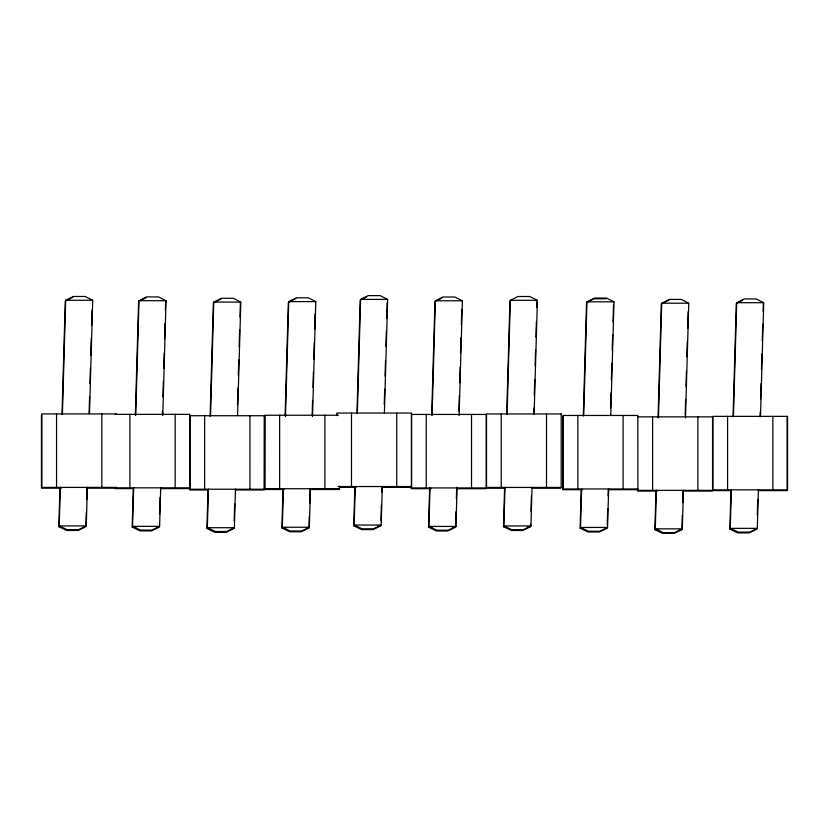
<?xml version="1.0" encoding="UTF-8"?>
<svg xmlns="http://www.w3.org/2000/svg" width="829" height="829" viewBox="0 0 829 829"><rect width="100%" height="100%" fill="white"/><g stroke="black" fill="none" stroke-linecap="round" stroke-linejoin="round"><path stroke-width="1.24" d="M86.268 512.488L85.864 526.674L78.144 530.456L66.766 530.456L58.818 526.674L59.926 487.991M62.02 414.5L65.263 301.041L72.838 297.248M87.377 487.224L86.278 525.907L78.548 529.69L67.18 529.69L59.232 525.907L60.341 487.224M62.434 413.733L65.678 300.274L73.253 296.481L85.138 296.481L92.713 300.274L89.48 413.733M86.641 499.597L86.972 487.991M89.107 413.205L89.584 396.449M89.946 383.558L90.392 368.086M90.755 355.185L91.231 338.429M91.605 325.538L92.05 310.056M156.629 527.099L159.199 527.099L151.479 530.881L140.101 530.881L132.153 527.099L133.262 488.416M135.355 414.925L138.598 301.466L146.173 297.673M160.712 487.649L159.614 526.332L151.883 530.114L140.515 530.114L132.567 526.332L133.676 487.649M135.738 415.453L139.013 300.699L146.578 296.906L158.474 296.906L166.049 300.699L162.774 415.453M159.572 514.208L160.049 497.441M162.401 414.925L162.515 411.06M162.919 396.873L163.354 381.402M163.727 368.511L164.163 353.04M164.567 338.854L165.012 323.383M165.385 310.492L165.634 301.466M233.965 528.487L226.234 532.27L214.866 532.27L206.918 528.487L208.027 489.804M210.12 416.313L213.354 302.854L220.928 299.062M235.477 489.037L234.379 527.721L226.649 531.503L215.281 531.503L207.333 527.721L208.442 489.037M210.535 415.547L213.768 302.088L221.343 298.295L233.239 298.295L240.814 302.088L237.581 415.547M234.182 520.747L234.659 503.991M237.498 404.707L237.975 387.951M238.337 375.05L238.783 359.579M239.146 346.688L239.633 329.921M239.995 317.03L240.4 302.854M309.269 516.394L308.948 528L301.217 531.772L289.849 531.772L281.901 528L283 489.317M285.103 415.826L288.337 302.357L295.912 298.575M310.46 488.55L309.352 527.234L301.632 531.016L290.264 531.016L282.316 527.234L283.414 488.55M285.477 416.345L288.751 301.601L296.326 297.808L308.222 297.808L315.797 301.601L312.523 416.345M309.642 503.504L310.046 489.317M312.139 415.826L312.585 400.355M312.958 387.454L313.393 371.983M313.766 359.092L314.243 342.336M314.606 329.434L315.051 313.963M378.211 525.804L380.791 525.804L373.06 529.586L361.693 529.586L353.745 525.804L354.853 487.12M356.947 413.63L360.19 300.171L366.677 296.927M382.304 486.364L381.205 525.037L373.475 528.819L362.107 528.819L354.159 525.037L355.268 486.364M357.361 412.863L360.594 299.404L368.169 295.621L380.065 295.621L387.64 299.404L384.407 412.863M380.936 520.643L381.381 505.172M381.744 492.281L381.889 487.12M384.252 404.604L384.687 389.133M385.06 376.242L385.495 360.77M385.899 346.584L386.345 331.113M386.718 318.222L387.153 302.751M455.991 511.721L455.556 527.192L447.826 530.974L436.458 530.974L428.51 527.192L429.65 487.224M431.712 415.018L434.945 301.559L441.442 298.305M457.069 487.753L455.971 526.425L448.24 530.208L436.873 530.208L428.925 526.425L430.023 487.753M432.085 415.547L435.36 300.792L442.935 297.01L454.831 297.01L462.406 300.792L459.131 415.547M456.364 498.83L456.696 487.224M458.862 411.153L459.307 395.682M459.67 382.791L460.116 367.309M460.52 353.133L460.965 337.662M461.328 324.761L461.774 309.29M530.612 524.125L530.529 526.705L522.809 530.487L511.441 530.487L503.493 526.705L504.592 488.022M506.695 414.531L509.928 301.072L512.094 299.984M532.052 487.255L530.943 525.938L523.223 529.721L511.856 529.721L503.908 525.938L505.006 487.255M507.099 413.764L510.343 300.305L517.918 296.513L529.814 296.513L537.389 300.305L534.145 413.764M530.974 511.234L531.42 495.763M533.731 414.531L533.917 408.086M534.29 395.195L534.726 379.713M535.13 365.537L535.575 350.066M535.938 337.165L536.384 321.693M536.788 307.518L536.974 301.072M604.569 528.218L607.149 528.218L599.419 531.99L588.051 531.99L580.103 528.218L581.202 489.535M583.305 416.044L586.538 302.575L593.036 299.331M608.662 488.768L607.564 527.451L599.833 531.234L588.466 531.234L580.518 527.451L581.616 488.768M583.72 415.277L586.953 301.818L594.528 298.025L606.424 298.025L613.999 301.818L610.755 415.277M607.253 524.342L607.698 508.871M608.061 495.98L608.248 489.535M610.569 408.303L611.004 392.832M611.377 379.941L611.854 363.175M612.227 350.284L612.662 334.812M613.035 321.921L613.512 305.155M682.319 515.42L681.915 529.607L674.184 533.379L662.817 533.379L654.869 529.607L655.967 490.923M658.071 417.433L661.304 303.963L668.879 300.181M683.428 490.157L682.319 528.84L674.599 532.622L663.231 532.622L655.283 528.84L656.381 490.157M658.444 417.951L661.718 303.207L669.293 299.414L681.189 299.414L688.764 303.207L685.49 417.951M682.681 502.529L683.013 490.923M685.179 414.852L685.624 399.381M685.997 386.49L686.433 371.009M686.837 356.833L687.282 341.361M687.645 328.46L688.132 311.704M754.317 529.109L756.887 529.109L749.167 532.892L737.789 532.892L729.841 529.109L730.95 490.436M733.043 416.946L736.287 303.476L742.774 300.233M758.411 489.67L757.302 528.353L749.571 532.125L738.204 532.125L730.256 528.353L731.365 489.67M733.458 416.179L736.701 302.709L744.276 298.927L756.162 298.927L763.737 302.709L760.504 416.179M757.291 514.933L757.737 499.462M760.089 416.946L760.234 411.785M760.607 398.894L761.043 383.412M761.447 369.237L761.892 353.765M762.265 340.864L762.742 324.108M763.105 311.217L763.322 303.476M594.113 298.792L606.009 298.792M360.594 299.404L387.64 299.404M65.678 300.274L92.713 300.274M510.343 300.305L537.389 300.305M139.013 300.699L166.049 300.699M435.36 300.792L462.406 300.792M288.751 301.601L315.797 301.601M586.953 301.818L613.999 301.818M213.768 302.088L240.814 302.088M736.701 302.709L763.737 302.709M661.718 303.207L688.764 303.207M116.526 413.92L41.864 413.92L41.864 487.411L116.526 487.411M115.2 414.345L189.862 414.345L189.862 487.835L115.2 487.835M338.377 415.246L264.938 415.246L264.938 488.737L339.6 488.737L339.6 486.157M637.905 416.852L712.567 416.852L712.567 490.343L637.905 490.343L637.812 415.464L563.14 415.464L563.14 488.955L637.812 488.955M338.014 486.54L411.453 486.54L411.453 413.049L336.792 413.049L336.792 415.63M340.045 487.307L356.242 487.307M382.117 487.307L411.039 487.307M61.325 488.167L41.45 488.167L41.45 414.687M87.19 488.167L116.112 488.167M486.115 488.198L504.695 488.198M531.855 488.198L560.777 488.198M114.785 488.602L133.365 488.602M160.525 488.602L189.447 488.602M431.007 488.695L411.143 488.695L411.143 486.115M456.883 488.695L485.804 488.695M264.627 489.224L189.965 489.224L189.965 415.733L264.627 415.733L264.524 489.493L284.399 489.493M310.264 489.493L339.196 489.493M582.6 489.711L562.736 489.711L562.736 416.231M608.465 489.711L637.397 489.711M208.131 489.98L189.551 489.98L189.551 487.411M235.291 489.98L264.213 489.98L264.213 416.5M712.474 490.613L731.054 490.613M758.214 490.613L787.135 490.613L787.135 417.122M657.366 491.1L637.491 491.1L637.491 488.519M683.231 491.1L712.152 491.1M354.159 525.037L381.205 525.037M59.232 525.907L86.278 525.907M353.745 525.804L356.325 525.804M503.908 525.938L530.943 525.938M132.567 526.332L159.614 526.332M428.925 526.425L455.971 526.425M58.818 526.674L61.398 526.674M503.493 526.705L506.063 526.705M527.959 526.705L530.529 526.705M132.153 527.099L136.018 527.099M282.316 527.234L309.352 527.234M428.51 527.192L432.375 527.192M452.976 527.192L455.556 527.192M580.518 527.451L607.564 527.451M207.333 527.721L234.379 527.721M281.901 528L285.767 528M306.367 528L308.948 528M580.103 528.218L582.683 528.218M730.256 528.353L757.302 528.353M206.918 528.487L209.499 528.487M655.283 528.84L682.319 528.84M729.841 529.109L732.421 529.109M654.869 529.607L658.734 529.607M679.334 529.607L681.915 529.607M772.856 416.365L772.856 489.846M727.582 416.365L727.582 489.846M697.873 416.852L697.873 490.343M652.61 416.852L652.61 490.343M623.107 415.464L623.107 488.955M577.844 415.464L577.844 488.955M546.498 413.951L546.498 487.442M501.234 413.951L501.234 487.442M471.514 414.438L471.514 487.929M426.251 414.438L426.251 487.929M396.749 413.049L396.749 486.54M351.486 413.049L351.486 486.54M324.906 415.246L324.906 488.737M279.642 415.246L279.642 488.737M249.923 415.733L249.923 489.224M204.659 415.733L204.659 489.224M175.168 414.345L175.168 487.835M129.894 414.345L129.894 487.835M101.832 413.92L101.832 487.411M56.559 413.92L56.559 487.411M561.192 413.951L486.53 413.951L486.53 487.442L561.192 487.442L561.192 413.951M486.219 414.438L411.557 414.438L411.557 487.929L486.219 487.929L486.219 414.438M787.55 416.365L712.888 416.365L712.888 489.846L787.55 489.846L787.55 416.365"/></g></svg>
